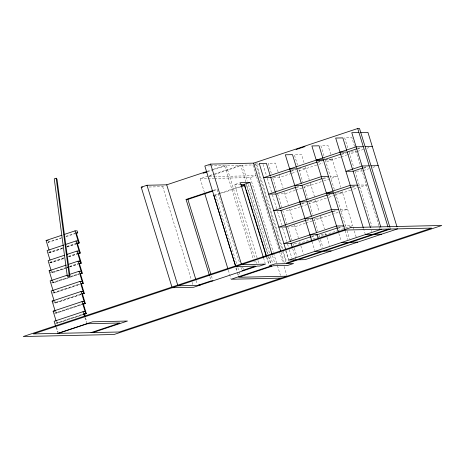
<?xml version="1.0" encoding="UTF-8"?>
<svg xmlns="http://www.w3.org/2000/svg" width="465" height="465" viewBox="0 0 465 465"><rect width="100%" height="100%" fill="white"/><g stroke="black" fill="none" stroke-linecap="round" stroke-linejoin="round"><path stroke-width="0.35" stroke-dasharray="2.33 1.74" d="M207.326 171.312L212.836 169.475M213.522 169.248L224.543 165.587L253.344 259.203M149.096 187.011L162.715 186.703L164.767 186.023M207.181 171.916L211.284 170.55M211.964 170.324L226.333 165.546L240.667 165.226L245.787 181.867M204.449 192.562L200.183 178.694L213.906 174.125M214.592 173.898L240.667 165.226M209.116 176.276L213.203 174.916M213.883 174.689L242.457 165.185L252.908 164.953L279.174 250.542M253.559 164.936L256.814 164.866L258.743 164.221M48.005 242.253L63.153 237.214M65.908 236.296L75.545 233.093M47.814 242.468L61.2 238.324M66.018 236.72L74.97 233.744M214.516 178.374L250.35 177.572L256.134 175.648L215.702 176.549M213.499 190.319L216.923 189.179L239.644 263.033M213.232 190.964L217.347 189.592M257.104 257.761L234.598 184.593L239.737 182.885M214.458 195.004L219.939 193.178M220.625 192.952L240.504 186.337M213.772 195.23L215.562 195.19L218.306 194.277M218.992 194.05L240.922 186.756M291.369 170.667L294.113 169.754M317.979 161.814L320.699 160.907M341.763 153.834L344.484 152.927M357.254 148.678L360.608 147.568M341.554 154.473L346.315 152.886M357.742 149.085L361.764 147.748M291.137 171.312L295.943 169.713M317.764 162.454L321.85 161.093M49.005 252.356L62.775 247.775M66.908 246.398L77.237 242.963M62.891 248.2L49.813 252.547L49.4 251.21M67.024 246.822L75.975 243.846M48.319 252.582L50.412 252.536L62.804 248.415M66.931 247.037L75.882 244.061M340.56 157.025L325.61 162.07M341.24 156.798L346.681 154.99M347.361 154.764L356.196 151.822L349.029 151.985L353.877 167.731M357.539 151.381L363.572 149.37M366.92 148.259L368.931 147.591M291.439 173.433L279.767 177.316L272.6 177.479M292.125 173.207L296.246 171.835M298.989 170.922L318.118 164.564M318.798 164.337L322.884 162.977M50.011 262.458L63.781 257.877M68.599 256.273L76.859 253.524M63.897 258.302L50.813 262.649L50.4 261.313M68.715 256.697L76.975 253.948M49.325 262.684L51.412 262.638L63.804 258.517M68.622 256.913L77.574 253.937M296.432 187.133L299.867 185.994M322.361 178.508L325.767 177.374M296.205 187.779L299.634 186.634M323.506 178.694L328.958 176.88M295.13 190.359L284.836 193.783L279.099 193.911M295.816 190.133L323.181 181.025M323.861 180.804L337.485 176.27L330.319 176.427M363.822 167.627L366.501 166.732M363.642 168.254L367.664 166.918M66.158 267.52L50.325 272.786L52.417 272.74L66.187 268.16M66.85 267.288L68.913 266.602M69.605 266.375L79.242 263.167M66.274 267.945L51.818 272.752L51.202 270.74M66.966 267.712L69.029 267.026M69.721 266.8L77.981 264.05M66.873 267.933L68.942 267.241M69.628 267.015L77.888 264.265M363.432 170.545L368.797 168.76M372.82 167.423L374.831 166.755M52.016 282.662L69.919 276.704M70.604 276.477L78.87 273.728M78.986 274.152L52.824 282.854L52.411 281.517M51.33 282.889L53.417 282.842L78.893 274.367M301.5 203.6L303.558 202.914M328.11 194.748L330.15 194.068M351.953 186.953L354.673 186.047M301.954 204.013L305.389 202.874M327.895 195.387L331.981 194.027M352.424 187.366L356.498 186.006M357.178 185.785L359.218 185.105L366.385 184.942L351.43 189.918M300.198 206.826L289.898 210.25L284.882 210.36M300.884 206.594L328.249 197.491M328.929 197.265L334.376 195.451M335.062 195.224L342.554 192.737L338.253 192.83M350.75 190.144L342.589 192.859L336.143 193.004M53.022 292.764L79.87 283.83M79.3 284.481L53.824 292.956L53.208 290.945M52.33 292.991L54.422 292.944L79.893 284.47M82.253 293.473L53.336 303.093L55.422 303.046L80.898 294.572M80.991 294.357L54.829 303.058L54.417 301.721M306.563 220.067L309.306 219.149M333.173 211.215L335.899 210.308M306.33 220.706L311.137 219.108M332.957 211.854L337.044 210.494M305.261 223.287L294.967 226.717L289.23 226.844M305.947 223.061L312.125 221.003M312.811 220.776L338.078 212.371M340.804 211.465L347.617 209.198L340.45 209.36M54.335 313.195L83.252 303.575M81.991 304.459L55.829 313.16L55.416 311.817M54.835 313.183L56.428 313.148L81.904 304.674M311.631 236.528L315.061 235.389M338.235 227.676L340.961 226.775M311.399 237.173L314.828 236.034M338.026 228.315L342.792 226.728M343.472 226.507L345.518 225.827L352.685 225.665L342.13 191.359M56.027 323.065L82.88 314.137M82.997 314.561L56.835 323.262L56.422 321.92M55.341 323.297L57.433 323.251L82.904 314.776M294.299 243.305L300.03 243.178L310.329 239.754M313.073 238.841L316.508 237.702M317.194 237.47L337.015 230.878M337.695 230.652L352.685 225.665M325.233 159.902L332.399 159.739L325.971 159.948M255.43 163.099L258.691 163.029M208.349 165.947L209.762 165.912M210.465 165.895L224.543 165.587M298.687 168.801L305.854 168.638M356.359 171.12L362.096 170.992M209.204 176.694L214.975 176.566M200.183 178.694L207.349 178.531M208.064 178.514L213.801 178.386M234.598 184.593L240.056 184.471M305.906 185.215L310.922 185.105M309.533 201.717L315.985 201.572M315.317 218.166L321.053 218.039M321.1 234.616L326.116 234.505L325.692 233.128M389.798 226.943L390.251 228.332M354.539 146.44L351.848 137.686L344.681 137.843L347.994 148.62M355.783 150.48L360.41 165.517M361.462 168.94L378.981 225.885M379.196 226.583L379.835 228.664M354.929 171.149L371.82 226.054M371.268 230.251L371.692 231.64M363.461 228.332L365.17 233.883M330.743 154.351L328.052 145.597L320.885 145.76L324.82 158.553M331.987 158.396L340.862 187.244M353.104 227.036L356.696 238.702M325.256 159.96L334.329 189.464M335.422 193.022L346.152 227.885M346.995 230.628L349.529 238.859M345.164 230.669L347.907 239.585M338.84 233.57L341.165 241.12M303.982 162.552L301.483 154.438L294.316 154.595L297.647 165.418M305.232 166.609L309.231 179.618M310.289 183.047L314.509 196.771M315.561 200.2L319.153 211.86M320.42 215.981L324.43 229.013M326.959 237.249L329.493 245.479M298.896 169.487L302.698 181.838M303.965 185.954L308.394 200.357M308.818 201.729L312.643 214.167M313.887 218.195L317.891 231.233M319.159 235.348L319.583 236.72M320.426 239.463L322.96 247.7M318.81 240.19L321.344 248.426M312.062 241.724L314.811 250.641M278.105 171.905L275.402 163.116L268.235 163.273L271.56 174.096M279.145 175.288L283.144 188.296M284.411 192.411L288.213 204.763M289.48 208.878L293.276 221.224M294.333 224.659L298.344 237.691M299.611 241.806L300.03 243.178M300.878 245.927L303.407 254.157M272.816 178.165L276.611 190.511M277.669 193.946L282.313 209.035M282.732 210.407L286.766 223.514M287.8 226.874L291.811 239.911M292.863 243.34L293.496 245.398M294.339 248.141L296.873 256.378M292.723 248.868L295.891 259.162M263.021 164.325L266.433 175.421M267.288 178.2L271.554 192.068M272.409 194.841L276.675 208.709M277.529 211.482L281.581 224.659M282.65 228.129L286.702 241.3M287.556 244.079L288.41 246.851M289.265 249.624L291.822 257.947M285.981 250.403L288.724 259.319M285.789 251.1L288.986 261.499M256.814 164.866L282.842 249.467M283.051 250.158L286.469 261.254M255.622 163.796L281.883 249.089M282.714 251.867L285.934 262.266M281.139 252.6L284.336 262.998M279.389 251.24L283.016 263.027M284.08 266.492L286.853 275.507M250.35 177.572L273.391 252.466M273.606 253.163L277.233 264.951M277.442 265.643L280.43 275.35M272.444 255.622L274.78 263.213M242.457 165.185L247.363 181.135M248.432 184.599L269.549 253.256M270.403 256.029L272.537 262.963M245.997 182.559L267.974 253.989M268.828 256.761L271.171 264.387M246.409 184.931L267.642 253.954M268.491 256.715L271.252 265.689M266.701 256.756L269.037 264.347M266.66 257.546L268.997 265.137M263.527 257.906L265.224 263.428M257.959 260.522L258.807 263.283M226.333 165.546L254.704 257.773M255.773 261.243L256.413 263.324M253.553 259.894L254.622 263.364M242.713 267.137L243.346 269.206M240.917 267.172L241.765 269.933M215.562 195.19L236.795 264.213M237.859 267.666L238.923 271.118M239.132 271.81L240.196 275.257M236.069 267.706L237.127 271.159M237.975 273.92L238.406 275.297M235.918 268.264L236.987 271.734M237.197 272.426L238.266 275.89M228.344 270.229L230.902 278.552M211.441 276.012L212.505 279.465M209.86 276.745L210.924 280.197M196.149 280.523L197.212 283.987M162.715 186.703L191.301 279.628M192.155 282.406L192.795 284.487M85.496 317.7L86.938 322.39M84.897 317.711L86.339 322.402M48.191 240.44L48.808 242.451M49.79 250.525L50.412 252.536M50.999 261.295L51.412 262.638M51.795 270.729L52.417 272.74M52.801 280.831L53.417 282.842M53.801 290.933L54.422 292.944M54.806 301.035L55.422 303.046M56.015 311.806L56.428 313.148M57.021 321.908L57.433 323.251M56.579 327.319L58.23 332.678M55.98 327.331L57.631 332.696"/><path stroke-width="0.7" d="M56.178 178.217L54.248 178.856L67.222 275.762L68.047 276.762L69.977 276.123L57.003 179.217L56.178 178.217L69.151 275.117L69.977 276.123M171.934 287.045L141.215 187.186L146.998 185.262L166.708 184.82L206.64 171.539M389.821 226.943L359.509 128.474L357.713 128.514L253.617 163.139L210.616 164.099L204.833 166.022L235.767 266.573L255.477 266.137L241.98 270.624L243.77 270.584M203.077 173.282L206.495 172.143M296.083 149.573L305.046 146.591M48.988 249.868L46.099 240.486L61.938 235.214M64.001 234.529L75.016 230.867L77.109 230.82L77.725 232.831L76.347 233.285M209.436 275.361L186.081 199.439L212.813 190.545M186.081 199.439L187.872 199.398L212.546 191.191M240.742 184.46L244.154 184.384L249.938 182.46L272.019 254.245M63.629 245.09L47.105 250.583L49.988 259.97M65.001 244.631L76.022 240.969L78.108 240.922M241.19 186.11L244.613 184.971L245.677 188.424M240.922 186.756L245.038 185.384M363.287 146.673L356.12 146.835L263.608 177.677L270.775 177.52L290.683 170.899M289.689 168.998L296.856 168.842L317.293 162.041M323.425 160.001L316.258 160.163L323.408 159.943L341.083 154.06M340.037 152.183L347.204 152.026L356.585 148.905M76.661 243.619L78.73 242.933L75.016 230.867M77.26 243.602L79.323 242.916L76.231 232.86L77.725 232.831M64.629 255.192L48.104 260.685L50.993 270.072M66.693 254.506L77.021 251.071L79.114 251.019M77.667 253.721L79.73 253.03L76.022 240.969M78.265 253.704L80.329 253.018L77.237 242.963L79.323 242.916M328.493 176.468L321.327 176.63L268.671 194.143L275.838 193.986L295.746 187.36M300.553 185.762L321.681 178.734M52.202 280.843L49.11 270.787L66.321 265.062M68.384 264.376L78.027 261.167L80.114 261.121L78.742 261.58M369.181 165.842L362.014 165.999L345.931 171.353L353.098 171.19L363.153 167.848M79.358 263.591L80.736 263.132L77.021 251.071M79.265 263.806L81.334 263.12L78.236 253.065L80.329 253.018M67.326 275.164L50.11 280.889L53.208 290.945M69.39 274.478L79.027 271.269L81.119 271.223M67.222 275.762L69.151 275.117M80.364 273.693L81.735 273.234L78.027 261.167M80.271 273.908L82.334 273.222L79.242 263.167L81.334 263.12M344.954 229.983L333.556 192.934L326.389 193.091L273.74 210.61L280.906 210.447L300.814 203.827M299.82 201.932L306.987 201.769L327.424 194.975M351.273 187.18L333.597 193.062L326.43 193.219L350.226 185.303L357.393 185.146M82.125 281.325L80.032 281.372L51.115 290.991L54.004 300.378M81.363 283.795L82.741 283.336L79.027 271.269M81.27 284.01L83.34 283.325L80.247 273.269L82.334 273.222M55.213 311.149L52.121 301.093L81.032 291.474L83.125 291.427L81.747 291.886M82.369 293.897L83.747 293.438L80.032 281.372M82.276 294.113L84.339 293.427L81.247 283.371L83.34 283.325M338.625 209.401L331.458 209.558L278.802 227.077L285.969 226.914L305.877 220.294M304.889 218.399L312.056 218.236L332.492 211.441M56.213 321.251L53.12 311.195L82.038 301.576L84.13 301.529M82.683 304.226L84.746 303.54L81.032 291.474M83.282 304.215L85.345 303.529L82.253 293.473L84.339 293.427M85.13 311.631L83.043 311.678L54.126 321.298L55.568 325.988M343.687 225.868L336.521 226.025L283.871 243.538L291.038 243.381L310.94 236.761M315.747 235.162L337.555 227.902M83.683 314.328L85.752 313.643L82.038 301.576M83.595 314.543L86.345 313.631L83.252 303.575L85.345 303.529M57.834 333.364L92.535 321.821L127.474 321.042L92.773 332.585M58.433 333.353L87.35 323.733M381.469 229.222L288.934 260.005L296.1 259.848M388.647 229.065L284.551 263.696L274.995 263.905L269.212 265.829L271.601 265.777L231.117 279.244L281.284 278.128M390.461 229.024L286.341 263.655L293.531 263.492L287.748 265.416L273.391 265.736L238.69 277.28L287.068 276.204M397.627 228.861L305.098 259.644L297.931 259.807M90.983 332.626L119.9 323.006L86.752 323.745M358.939 132.537L351.773 132.694L380.829 227.147M360.764 132.496L367.931 132.333L396.994 226.804M365.118 146.632L372.285 146.475M371.012 165.802L378.179 165.639M249.938 182.46L240.382 182.669L263.312 257.215M141.215 187.186L142.65 187.151M294.758 185.465L301.925 185.308L306.569 200.398M46.099 240.486L47.494 240.452M309.952 234.86L317.118 234.703L318.386 238.818M365.38 234.575L372.546 234.412M374.377 234.372L381.544 234.215M341.583 242.492L348.75 242.329M350.581 242.288L357.748 242.131M315.02 251.327L322.187 251.17M324.012 251.129L331.179 250.966M49.11 270.787L50.505 270.758M269.671 266.416L271.461 266.381M238.83 276.681L240.62 276.64M212.929 280.848L211.133 280.883L197.642 285.376L177.932 285.812M198.607 285.057L200.398 285.016M172.149 287.736L193.649 287.26L257.267 266.096L259.656 266.044L265.439 264.12L241.55 264.649L210.616 164.099M52.121 301.093L53.51 301.064M53.12 311.195L54.515 311.166M86.345 313.631L84.258 313.677L85.083 316.357M357.713 128.514L388.002 227.001M346.785 150.677L342.85 137.884L335.684 138.047L363.246 227.641M347.204 152.026L352.679 169.824M353.098 171.19L370.413 227.478M322.995 158.594L319.054 145.801L311.887 145.958L338.212 231.512M323.408 159.943L333.132 191.563M296.443 167.487L292.491 154.636L285.324 154.799L311.852 241.039M296.856 168.842L301.291 183.251M306.987 201.769L311.422 216.179M312.056 218.236L316.485 232.645M270.357 176.165L266.404 163.314L259.238 163.477L285.766 249.717M270.775 177.52L275.42 192.615M275.838 193.986L280.273 208.39M280.906 210.447L285.545 225.542M285.969 226.914L290.404 241.323M291.038 243.381L292.299 247.496M253.617 163.139L280.709 251.21M246.101 189.801L253.111 212.581M253.535 213.958L260.54 236.737M260.964 238.121L266.276 255.372M244.154 184.384L266.236 256.169M213.772 195.23L235.43 265.637M204.873 193.946L227.914 268.84M187.872 199.398L210.802 273.943M166.708 184.82L195.719 279.134M146.998 185.262L177.717 285.121M83.043 311.678L84.485 316.369M350.97 227.513L23.25 336.526L114.03 334.504L441.75 225.49L350.97 227.513M345.646 230.024L33.352 333.911L119.354 331.993L431.648 228.106L345.646 230.024"/></g></svg>
